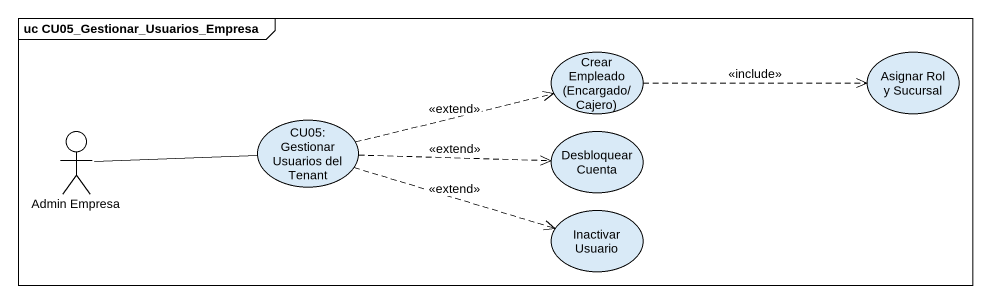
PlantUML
@startuml
mainframe uc CU05_Gestionar_Usuarios_Empresa
usecase "Crear Empleado (Encargado/Cajero)" as Crear_Empleado_Encargado
usecase "Asignar Rol y Sucursal" as Asignar_Rol_y_Sucursal
actor "Admin Empresa" as Admin_Empresa
usecase "CU05: Gestionar Usuarios del Tenant" as CU05_Gestionar_Usuarios_del
usecase "Desbloquear Cuenta" as Desbloquear_Cuenta
usecase "Inactivar Usuario" as Inactivar_Usuario
Crear_Empleado_Encargado .right.> Asignar_Rol_y_Sucursal : <<include>>
Admin_Empresa -right- CU05_Gestionar_Usuarios_del
CU05_Gestionar_Usuarios_del .right.> Crear_Empleado_Encargado : <<extend>>
CU05_Gestionar_Usuarios_del .right.> Desbloquear_Cuenta : <<extend>>
CU05_Gestionar_Usuarios_del .right.> Inactivar_Usuario : <<extend>>
@enduml
